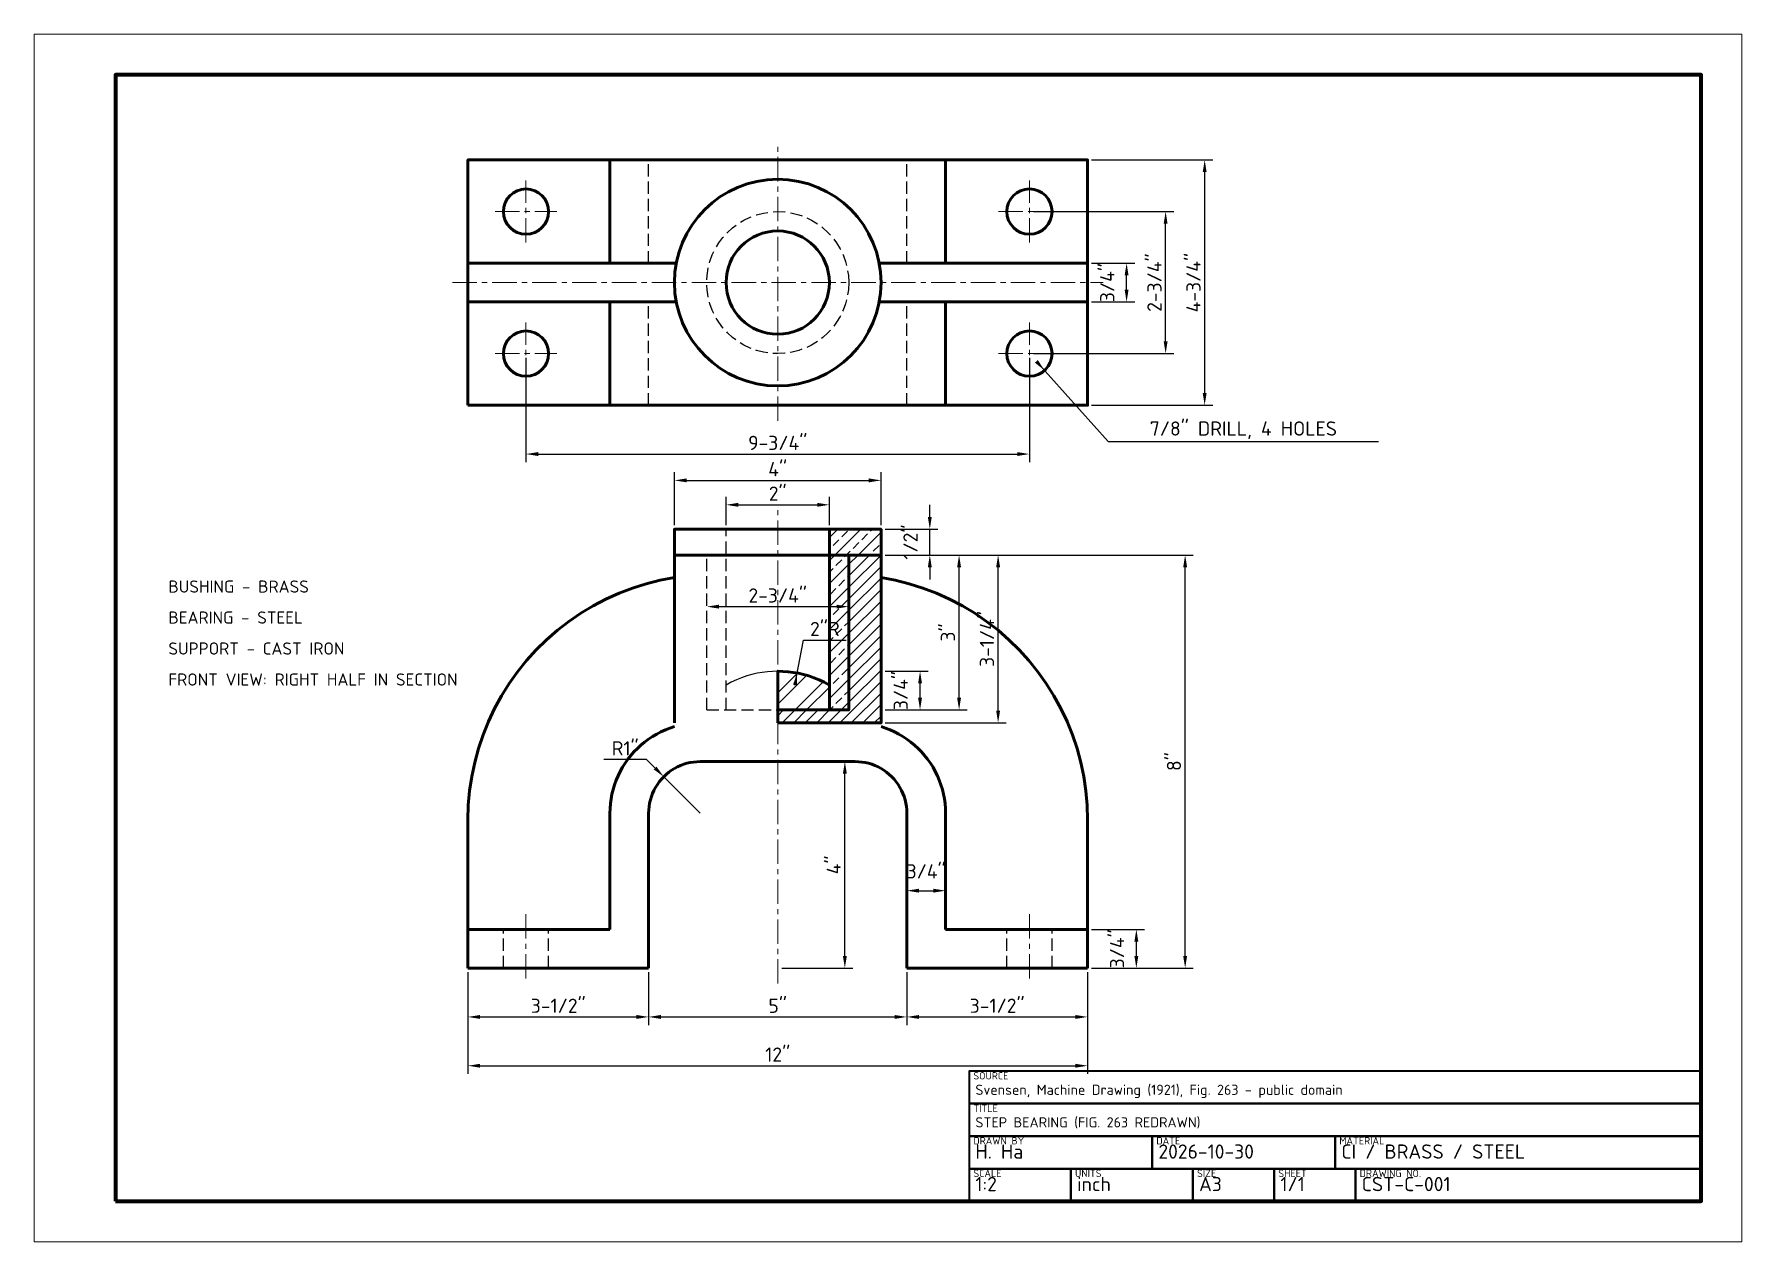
# Model space of a CAD drawing. Header units: inches. Extents: x -8.4 to 24.7, y -5.3 to 18.1.
import ezdxf
from ezdxf.enums import TextEntityAlignment as Align

# ---------------------------------------------------------------- set-up
doc = ezdxf.new("R2010")
doc.units = ezdxf.units.IN
doc.header["$LTSCALE"] = 0.07874
doc.header["$MEASUREMENT"] = 0
doc.linetypes.add('CENTER', pattern=[8.5, 6, -1, 0.5, -1])
doc.linetypes.add('DASHED', pattern=[3.75, 3, -0.75])
for name, color, linetype, lineweight in [('CENTER', 7, 'CENTER', 18), ('DIM', 7, 'Continuous', 18), ('HATCH', 7, 'Continuous', 18), ('HIDDEN', 7, 'DASHED', 25), ('OUTLINE', 7, 'Continuous', 50), ('TEXT', 7, 'Continuous', 25), ('TITLE', 7, 'Continuous', 35)]:
    doc.layers.add(name, color=color, linetype=linetype, lineweight=lineweight)
doc.styles.add('ISO', font='isocpeur.ttf')
doc.dimstyles.new('INCH', dxfattribs={"dimtxt": 0.275591, "dimasz": 0.23622, "dimexe": 0.15748, "dimexo": 0.07874, "dimgap": 0.07874, "dimtad": 1, "dimdsep": 46, "dimtxsty": 'ISO', "dimcen": 2.5, "dimazin": 3, "dimtfac": 1, "dimtdec": 1, "dimtmove": 0, "dimatfit": 3, "dimarcsym": 0})

# ---------------------------------------------------------------- blocks, each defined once
blk = doc.blocks.new('_CLOSEDFILLED')
at = {"color": 0, "linetype": 'ByBlock'}
blk.add_solid([(-1, 0.16), (0, 0), (-1, -0.16)], dxfattribs=at)
blk = doc.blocks.new('*D21')
for p, q in [((11.009, 11.75), (12.4, 10.2)), ((12.4, 10.2), (17.636, 10.2))]:
    blk.add_line(p, q)
at = {"layer": 'Defpoints'}
for p in [(10.875, 11.9), (11.167, 11.574)]:
    blk.add_point(p, dxfattribs=at)
at = {"layer": 'DIM', "xscale": 0.2362204724409449, "yscale": 0.2362204724409449, "rotation": 311.8939729043835}
blk.add_blockref('_CLOSEDFILLED', (11.167, 11.574), dxfattribs=at)
at = {"layer": 'DIM', "insert": (15.018, 10.417), "char_height": 0.27559, "attachment_point": 5, "style": 'ISO'}
blk.add_mtext('7/8" DRILL, 4 HOLES', dxfattribs=at)
blk = doc.blocks.new('*D22')
for p, q in [((6.333, 5.482), (6.5, 6.35)), ((6.5, 6.35), (7.327, 6.35))]:
    blk.add_line(p, q)
at = {"layer": 'Defpoints'}
for p in [(6.378, 5.714), (6, 3.75)]:
    blk.add_point(p, dxfattribs=at)
at = {"layer": 'DIM', "xscale": 0.2362204724409449, "yscale": 0.2362204724409449, "rotation": 79.11447294534128}
blk.add_blockref('_CLOSEDFILLED', (6.378, 5.714), dxfattribs=at)
at = {"layer": 'DIM', "insert": (6.913, 6.567), "char_height": 0.2756, "attachment_point": 5, "style": 'ISO'}
blk.add_mtext('2"R', dxfattribs=at)

msp = doc.modelspace()

# ---------------------------------------------------------------- hatches: boundary and pattern name
at = {"layer": 'HATCH'}
h = msp.add_hatch(dxfattribs=at)
h.set_pattern_fill('ANSI33', scale=1.25984)
h.paths.add_polyline_path([(7, 5.482), (7, 8.5), (8, 8.5), (8, 8), (7.375, 8), (7.375, 5), (7, 5)])
h = msp.add_hatch(dxfattribs=at)
h.set_pattern_fill('ANSI31', scale=1.25984)
h.paths.add_polyline_path([(6, 4.75), (8, 4.75), (8, 8), (7.375, 8), (7.375, 5), (6, 5)])
h = msp.add_hatch(dxfattribs=at)
h.set_pattern_fill('ANSI32', scale=1.2598)
h.paths.add_polyline_path([(6, 5), (7, 5), (7, 5.482), (6.9, 5.536), (6.8, 5.583), (6.7, 5.623), (6.6, 5.658), (6.5, 5.686), (6.4, 5.71), (6.3, 5.727), (6.2, 5.74), (6.1, 5.747), (6, 5.75)])

# ---------------------------------------------------------------- linework, layer by layer
at = {"layer": 'CENTER'}
for p, q in [((6, 10.6), (6, 15.95)), ((1.125, 14.05), (1.125, 15.25)), ((10.875, 14.05), (10.875, 15.25)), ((0.525, 14.65), (1.725, 14.65)), ((10.275, 14.65), (11.475, 14.65)), ((-0.3, 13.275), (12.3, 13.275)), ((1.125, 11.3), (1.125, 12.5)), ((10.875, 11.3), (10.875, 12.5)), ((0.525, 11.9), (1.725, 11.9)), ((10.275, 11.9), (11.475, 11.9)), ((6, -0.3), (6, 8.9)), ((1.125, -0.2), (1.125, 1.05)), ((10.875, -0.2), (10.875, 1.05))]:
    msp.add_line(p, q, dxfattribs=at)
at = {"layer": 'HIDDEN'}
for p, q in [((3.5, 13.65), (3.5, 15.65)), ((8.5, 13.65), (8.5, 15.65)), ((3.5, 10.9), (3.5, 12.9)), ((8.5, 10.9), (8.5, 12.9)), ((5, 5), (5, 8.5)), ((4.625, 5), (4.625, 8)), ((4.625, 5), (6, 5)), ((0.688, 0), (0.688, 0.75)), ((1.562, 0), (1.562, 0.75)), ((10.438, 0), (10.438, 0.75)), ((11.312, 0), (11.312, 0.75))]:
    msp.add_line(p, q, dxfattribs=at)
msp.add_lwpolyline([(6, 5.75), (5.9, 5.747), (5.8, 5.74), (5.7, 5.727), (5.6, 5.71), (5.5, 5.686), (5.4, 5.658), (5.3, 5.623), (5.2, 5.583), (5.1, 5.536), (5, 5.482)], dxfattribs=at)
msp.add_circle((6, 13.275), 1.375, dxfattribs=at)
at = {"layer": 'OUTLINE'}
for p, q in [((2.75, 13.65), (2.75, 15.65)), ((9.25, 13.65), (9.25, 15.65)), ((0, 13.65), (4.035, 13.65)), ((7.965, 13.65), (12, 13.65)), ((0, 12.9), (4.035, 12.9)), ((2.75, 10.9), (2.75, 12.9)), ((7.965, 12.9), (12, 12.9)), ((9.25, 10.9), (9.25, 12.9)), ((4, 8), (8, 8)), ((0, 0.75), (2.75, 0.75)), ((9.25, 0.75), (12, 0.75)), ((0, 0), (3.5, 0)), ((8.5, 0), (12, 0))]:
    msp.add_line(p, q, dxfattribs=at)
for points in [[(0, 10.9), (12, 10.9), (12, 15.65), (0, 15.65), (0, 10.9)], [(4, 4.75), (4, 8.5), (8, 8.5), (8, 4.75)], [(0, 0), (0, 2.875), (0.008, 3.154), (0.033, 3.433), (0.074, 3.709), (0.131, 3.983), (0.204, 4.252), (0.293, 4.517), (0.397, 4.777), (0.517, 5.029), (0.651, 5.275), (0.799, 5.512), (0.961, 5.739), (1.136, 5.957), (1.323, 6.164), (1.523, 6.36), (1.733, 6.544), (1.954, 6.715), (2.185, 6.873), (2.424, 7.017), (2.672, 7.146), (2.927, 7.261), (3.188, 7.361), (3.454, 7.445), (3.725, 7.513), (4, 7.565)], [(12, 0), (12, 2.875), (11.992, 3.154), (11.967, 3.433), (11.926, 3.709), (11.869, 3.983), (11.796, 4.252), (11.707, 4.517), (11.603, 4.777), (11.483, 5.029), (11.349, 5.275), (11.201, 5.512), (11.039, 5.739), (10.864, 5.957), (10.677, 6.164), (10.477, 6.36), (10.267, 6.544), (10.046, 6.715), (9.815, 6.873), (9.576, 7.017), (9.328, 7.146), (9.073, 7.261), (8.812, 7.361), (8.546, 7.445), (8.275, 7.513), (8, 7.565)], [(2.75, 0.75), (2.75, 3), (2.752, 3.093), (2.76, 3.186), (2.772, 3.279), (2.79, 3.371), (2.812, 3.462), (2.839, 3.551), (2.871, 3.639), (2.907, 3.725), (2.948, 3.809), (2.993, 3.89), (3.043, 3.969), (3.097, 4.046), (3.155, 4.119), (3.216, 4.189), (3.282, 4.256), (3.35, 4.319), (3.422, 4.379), (3.497, 4.434), (3.575, 4.486), (3.656, 4.533), (3.739, 4.576), (3.824, 4.614), (3.911, 4.648), (4, 4.677)], [(9.25, 0.75), (9.25, 3), (9.248, 3.093), (9.24, 3.186), (9.228, 3.279), (9.21, 3.371), (9.188, 3.462), (9.161, 3.551), (9.129, 3.639), (9.093, 3.725), (9.052, 3.809), (9.007, 3.89), (8.957, 3.969), (8.903, 4.046), (8.845, 4.119), (8.784, 4.189), (8.718, 4.256), (8.65, 4.319), (8.578, 4.379), (8.503, 4.434), (8.425, 4.486), (8.344, 4.533), (8.261, 4.576), (8.176, 4.614), (8.089, 4.648), (8, 4.677)], [(3.5, 0), (3.5, 3), (3.502, 3.065), (3.509, 3.131), (3.519, 3.195), (3.534, 3.259), (3.553, 3.321), (3.576, 3.383), (3.603, 3.442), (3.634, 3.5), (3.669, 3.556), (3.707, 3.609), (3.748, 3.659), (3.793, 3.707), (3.841, 3.752), (3.891, 3.793), (3.944, 3.831), (4, 3.866), (4.058, 3.897), (4.117, 3.924), (4.179, 3.947), (4.241, 3.966), (4.305, 3.981), (4.369, 3.991), (4.435, 3.998), (4.5, 4), (7.5, 4), (7.565, 3.998), (7.631, 3.991), (7.695, 3.981), (7.759, 3.966), (7.821, 3.947), (7.883, 3.924), (7.942, 3.897), (8, 3.866), (8.056, 3.831), (8.109, 3.793), (8.159, 3.752), (8.207, 3.707), (8.252, 3.659), (8.293, 3.609), (8.331, 3.556), (8.366, 3.5), (8.397, 3.442), (8.424, 3.383), (8.447, 3.321), (8.466, 3.259), (8.481, 3.195), (8.491, 3.131), (8.498, 3.065), (8.5, 3), (8.5, 0)]]:
    msp.add_lwpolyline(points, dxfattribs=at)
for points in [[(7, 5.482), (7, 8.5), (8, 8.5), (8, 8), (7.375, 8), (7.375, 5), (7, 5)], [(6, 4.75), (8, 4.75), (8, 8), (7.375, 8), (7.375, 5), (6, 5)], [(6, 5), (7, 5), (7, 5.482), (6.9, 5.536), (6.8, 5.583), (6.7, 5.623), (6.6, 5.658), (6.5, 5.686), (6.4, 5.71), (6.3, 5.727), (6.2, 5.74), (6.1, 5.747), (6, 5.75)]]:
    msp.add_lwpolyline(points, close=True, dxfattribs=at)
for centre, radius in [((6, 13.275), 2), ((1.125, 14.65), 0.438), ((10.875, 14.65), 0.438), ((6, 13.275), 1), ((1.125, 11.9), 0.438), ((10.875, 11.9), 0.438)]:
    msp.add_circle(centre, radius, dxfattribs=at)
at = {"layer": 'TITLE', "lineweight": 18}
msp.add_lwpolyline([(-8.4, -5.3), (24.671, -5.3), (24.671, 18.086), (-8.4, 18.086)], close=True, dxfattribs=at)
at = {"layer": 'TITLE', "lineweight": 70}
msp.add_lwpolyline([(-6.825, -4.513), (23.883, -4.513), (23.883, 17.298), (-6.825, 17.298)], close=True, dxfattribs=at)
at = {"layer": 'TITLE', "lineweight": 35}
for points in [[(9.71, -2.623), (23.883, -2.623), (23.883, -1.993), (9.71, -1.993)], [(9.71, -3.253), (23.883, -3.253), (23.883, -2.623), (9.71, -2.623)], [(9.71, -3.883), (13.254, -3.883), (13.254, -3.253), (9.71, -3.253)], [(13.254, -3.883), (16.797, -3.883), (16.797, -3.253), (13.254, -3.253)], [(16.797, -3.883), (23.883, -3.883), (23.883, -3.253), (16.797, -3.253)], [(9.71, -4.513), (11.679, -4.513), (11.679, -3.883), (9.71, -3.883)], [(11.679, -4.513), (14.041, -4.513), (14.041, -3.883), (11.679, -3.883)], [(14.041, -4.513), (15.616, -4.513), (15.616, -3.883), (14.041, -3.883)], [(15.616, -4.513), (17.191, -4.513), (17.191, -3.883), (15.616, -3.883)], [(17.191, -4.513), (23.883, -4.513), (23.883, -3.883), (17.191, -3.883)]]:
    msp.add_lwpolyline(points, close=True, dxfattribs=at)

# ---------------------------------------------------------------- texts
at = {"layer": 'TEXT', "style": 'ISO'}
for s, p in [('BUSHING - BRASS', (-5.8, 7.2)), ('BEARING - STEEL', (-5.8, 6.6)), ('SUPPORT - CAST IRON', (-5.8, 6)), ('FRONT VIEW: RIGHT HALF IN SECTION', (-5.8, 5.4))]:
    msp.add_text(s, height=0.23622, dxfattribs=at).set_placement(p, align=Align.BOTTOM_LEFT)
at = {"layer": 'TITLE', "style": 'ISO'}
for s, height, p in [('SOURCE', 0.1417, (9.789, -2.198)), ('Svensen, Machine Drawing (1921), Fig. 263 - public domain', 0.19685, (9.828, -2.513)), ('TITLE', 0.1417, (9.789, -2.828)), ('STEP BEARING (FIG. 263 REDRAWN)', 0.19685, (9.828, -3.143)), ('DRAWN BY', 0.1417, (9.789, -3.457)), ('DATE', 0.1417, (13.332, -3.457)), ('MATERIAL', 0.1417, (16.876, -3.457)), ('H. Ha', 0.2756, (9.828, -3.772)), ('2026-10-30', 0.2756, (13.372, -3.772)), ('CI / BRASS / STEEL', 0.27559, (16.915, -3.772)), ('SCALE', 0.1417, (9.789, -4.087)), ('UNITS', 0.1417, (11.757, -4.087)), ('SIZE', 0.1417, (14.12, -4.087)), ('SHEET', 0.1417, (15.694, -4.087)), ('DRAWING NO.', 0.14173, (17.269, -4.087)), ('1:2', 0.2756, (9.828, -4.402)), ('inch', 0.2756, (11.797, -4.402)), ('A3', 0.2756, (14.159, -4.402)), ('1/1', 0.2756, (15.734, -4.402)), ('CST-C-001', 0.2756, (17.309, -4.402))]:
    msp.add_text(s, height=height, dxfattribs=at).set_placement(p, align=Align.BOTTOM_LEFT)

# ---------------------------------------------------------------- dimensions: what is measured, and where the dimension line sits
at = {"layer": 'DIM'}
for base, p1, p2, text in [((14.268, 10.9), (12, 10.9), (12, 15.65), '4-3/4"'), ((13.512, 11.9), (10.875, 11.9), (10.875, 14.65), '2-3/4"'), ((12.756, 12.9), (12, 12.9), (12, 13.65), '3/4"'), ((8.945, 8), (8, 8), (8, 8.5), '1/2"'), ((13.89, 0), (12, 0), (8, 8), '8"'), ((9.512, 5), (8, 5), (8, 8), '3"'), ((10.268, 4.75), (8, 4.75), (8, 8), '3-1/4"'), ((8.756, 5), (8, 5), (8, 5.75), '3/4"'), ((7.3, 0), (6, 0), (6, 4), '4"'), ((12.945, 0), (12, 0), (12, 0.75), '3/4"')]:
    msp.add_linear_dim(base=base, p1=p1, p2=p2, angle=90, text=text, dimstyle='INCH', dxfattribs=at).render()
dim = msp.add_diameter_dim_2p(p1=(10.583, 12.226), p2=(11.167, 11.574), text='7/8" DRILL, 4 HOLES', dimstyle='INCH', override={"dimtih": 1, "dimtoh": 1}, dxfattribs=at)
dim.commit()
dim.dimension.update_dxf_attribs({"geometry": '*D21', "text_midpoint": (12.4, 10.2), "dimtype": 163})
for base, p1, p2, text in [((1.125, 9.955), (1.125, 11.9), (10.875, 11.9), '9-3/4"'), ((4, 9.445), (4, 8.5), (8, 8.5), '4"'), ((5, 8.972), (5, 8.5), (7, 8.5), '2"'), ((4.625, 7), (4.625, 7), (7.375, 7), '2-3/4"'), ((8.5, 1.5), (8.5, 1.5), (9.25, 1.5), '3/4"'), ((0, -0.945), (0, 0), (3.5, 0), '3-1/2"'), ((0, -1.89), (0, 0), (12, 0), '12"'), ((3.5, -0.945), (3.5, 0), (8.5, 0), '5"'), ((8.5, -0.945), (8.5, 0), (12, 0), '3-1/2"')]:
    msp.add_linear_dim(base=base, p1=p1, p2=p2, text=text, dimstyle='INCH', dxfattribs=at).render()
dim = msp.add_radius_dim(center=(6, 3.75), mpoint=(6.378, 5.714), text='2"R', dimstyle='INCH', override={"dimtih": 1, "dimtoh": 1}, dxfattribs=at)
dim.commit()
dim.dimension.update_dxf_attribs({"geometry": '*D22', "text_midpoint": (6.5, 6.35), "dimtype": 164})
msp.add_radius_dim(center=(4.5, 3), mpoint=(3.793, 3.707), text='R1"', dimstyle='INCH', override={"dimtih": 1, "dimtoh": 1}, dxfattribs=at).render()

doc.saveas('drawing.dxf')
